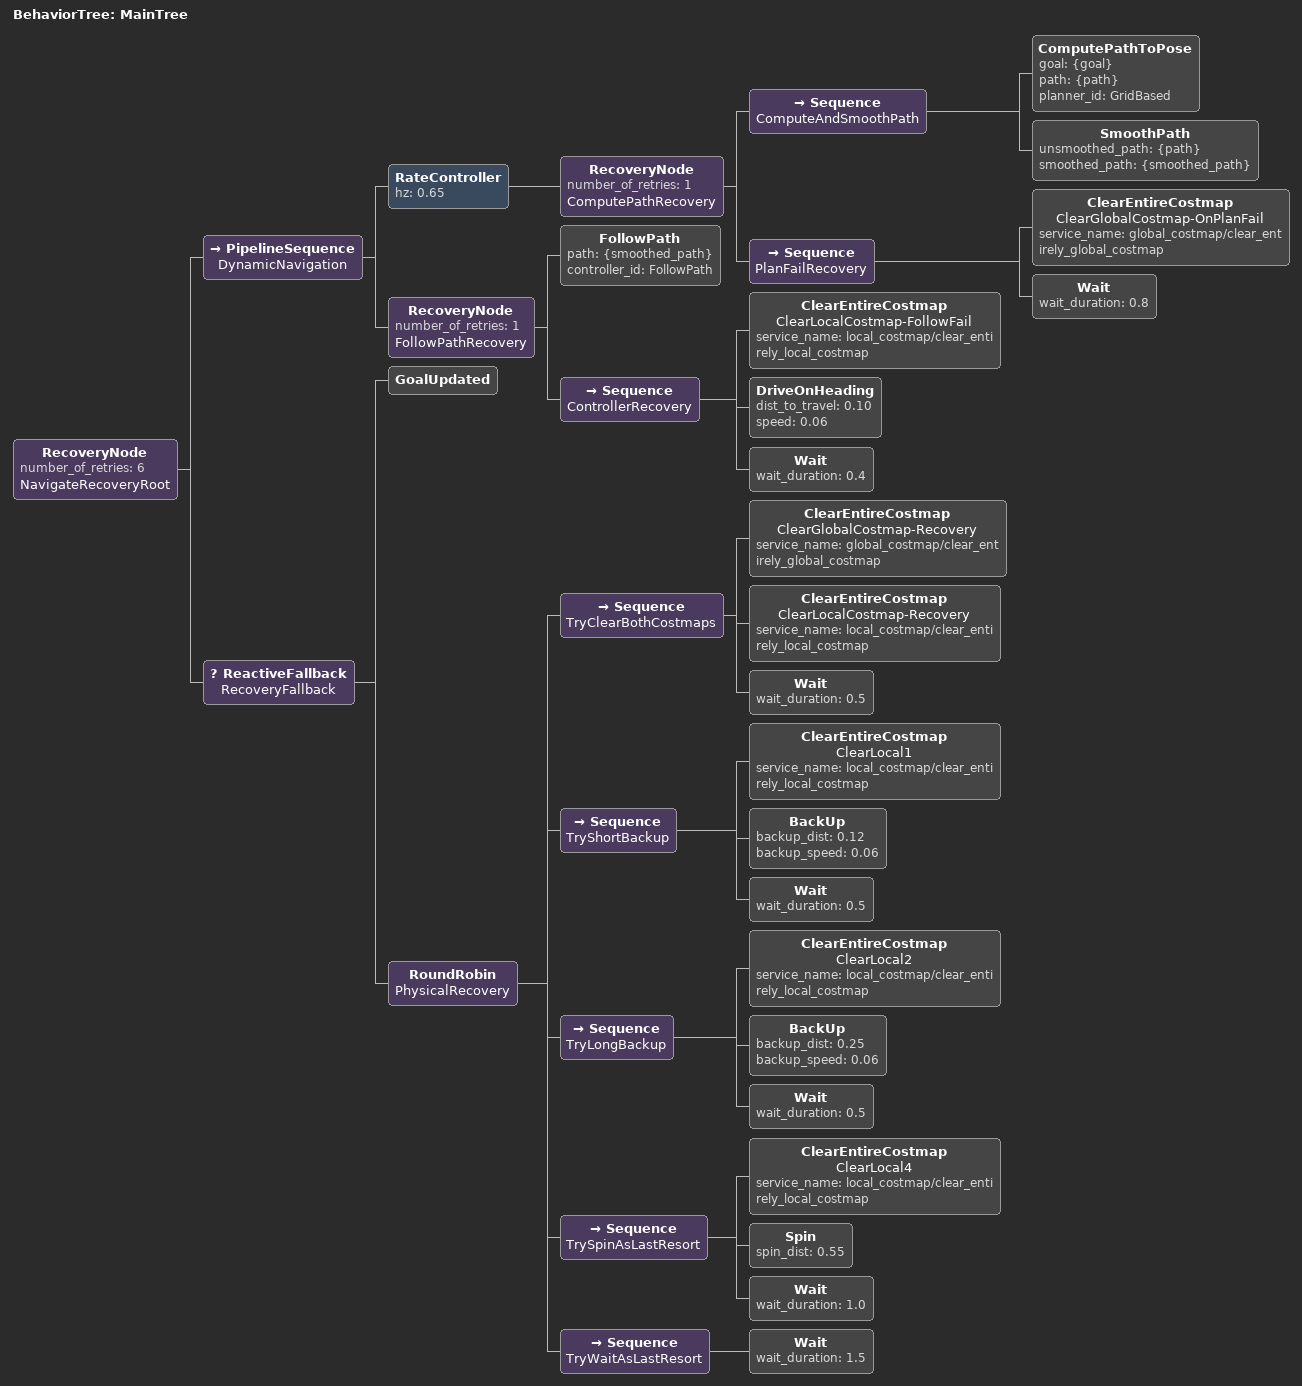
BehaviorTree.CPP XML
<?xml version="1.0"?>
<root BTCPP_format="4">
  <BehaviorTree ID="MainTree">

    <RecoveryNode number_of_retries="6" name="NavigateRecoveryRoot">

      <PipelineSequence name="DynamicNavigation">

        <RateController hz="0.65">
          <RecoveryNode number_of_retries="1" name="ComputePathRecovery">
            <Sequence name="ComputeAndSmoothPath">
              <ComputePathToPose goal="{goal}" path="{path}" planner_id="GridBased"/>
              <SmoothPath unsmoothed_path="{path}" smoothed_path="{smoothed_path}"/>
            </Sequence>

            <Sequence name="PlanFailRecovery">
              <ClearEntireCostmap
                name="ClearGlobalCostmap-OnPlanFail"
                service_name="global_costmap/clear_entirely_global_costmap"/>
              <Wait wait_duration="0.8"/>
            </Sequence>
          </RecoveryNode>
        </RateController>

        <RecoveryNode number_of_retries="1" name="FollowPathRecovery">
          <FollowPath path="{smoothed_path}" controller_id="FollowPath"/>

          <Sequence name="ControllerRecovery">
            <ClearEntireCostmap
              name="ClearLocalCostmap-FollowFail"
              service_name="local_costmap/clear_entirely_local_costmap"/>
            <DriveOnHeading dist_to_travel="0.10" speed="0.06"/>
            <Wait wait_duration="0.4"/>
          </Sequence>
        </RecoveryNode>

      </PipelineSequence>

      <ReactiveFallback name="RecoveryFallback">

        <GoalUpdated/>

        <RoundRobin name="PhysicalRecovery">

          <Sequence name="TryClearBothCostmaps">
            <ClearEntireCostmap
              name="ClearGlobalCostmap-Recovery"
              service_name="global_costmap/clear_entirely_global_costmap"/>
            <ClearEntireCostmap
              name="ClearLocalCostmap-Recovery"
              service_name="local_costmap/clear_entirely_local_costmap"/>
            <Wait wait_duration="0.5"/>
          </Sequence>

          <Sequence name="TryShortBackup">
            <ClearEntireCostmap
              name="ClearLocal1"
              service_name="local_costmap/clear_entirely_local_costmap"/>
            <BackUp backup_dist="0.12" backup_speed="0.06"/>
            <Wait wait_duration="0.5"/>
          </Sequence>

          <Sequence name="TryLongBackup">
            <ClearEntireCostmap
              name="ClearLocal2"
              service_name="local_costmap/clear_entirely_local_costmap"/>
            <BackUp backup_dist="0.25" backup_speed="0.06"/>
            <Wait wait_duration="0.5"/>
          </Sequence>

          <Sequence name="TrySpinAsLastResort">
            <ClearEntireCostmap
              name="ClearLocal4"
              service_name="local_costmap/clear_entirely_local_costmap"/>
            <Spin spin_dist="0.55"/>
            <Wait wait_duration="1.0"/>
          </Sequence>

          <Sequence name="TryWaitAsLastResort">
            <Wait wait_duration="1.5"/>
          </Sequence>

        </RoundRobin>
      </ReactiveFallback>

    </RecoveryNode>

  </BehaviorTree>
</root>
